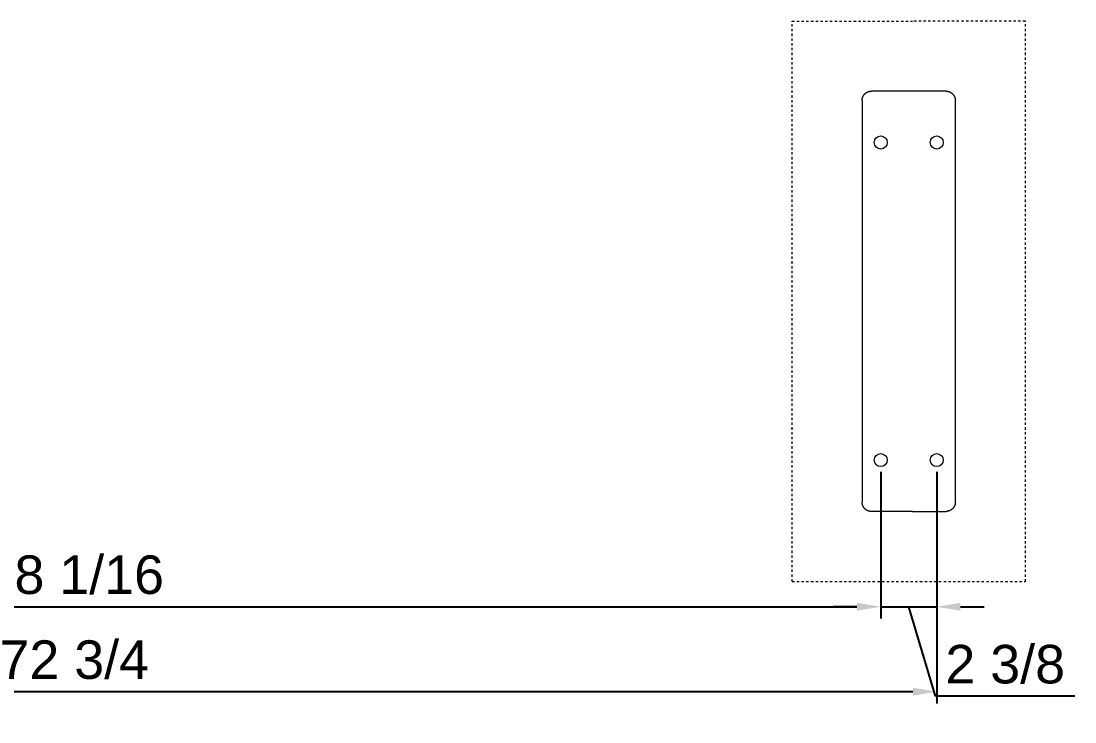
# Model space of a CAD drawing. Header units: inches. Extents: x -6 to 165, y -5 to 126.
# Drawn here: x 38.66 to 83.13, y -5.33 to 24.23 of the extents above; entities that cross this region are included whole.
import ezdxf

# ---------------------------------------------------------------- set-up
doc = ezdxf.new("R2010")
doc.units = ezdxf.units.IN
doc.header["$PDSIZE"] = -1
doc.linetypes.add('HIDDEN', pattern=[1.905, 1.27, -0.635])
for name, color, linetype, lineweight in [('ZANO_R', 7, 'Continuous', 0), ('ZANO_R_przerywana', 250, 'HIDDEN', 0), ('ZANO_W', 1, 'Continuous', 0)]:
    doc.layers.add(name, color=color, linetype=linetype, lineweight=lineweight)
doc.styles.get("Standard").update_dxf_attribs({"font": 'arial.ttf'})
doc.dimstyles.new('amerykanie', dxfattribs={"dimtxt": 50, "dimasz": 50, "dimexe": 0.5, "dimexo": 0.5, "dimgap": 1, "dimtad": 1, "dimdec": 0, "dimzin": 0, "dimlunit": 5, "dimtxsty": 'Standard', "dimcen": 0.09, "dimclrd": 1, "dimclre": 1, "dimclrt": 1, "dimazin": 0, "dimtfac": 1, "dimtdec": 0, "dimtmove": 0, "dimatfit": 3, "dimfxl": 1, "dimtzin": 0, "dimarcsym": 1})

# ---------------------------------------------------------------- blocks, each defined once
blk = doc.blocks.new('*D371')
at = {"layer": 'Defpoints', "color": 0}
for p in [(6.881, 5.715), (74.935, 5.715), (74.935, -0.472)]:
    blk.add_point(p, dxfattribs=at)
at = {"layer": 'ZANO_W', "color": 1, "lineweight": -2}
for p, q in [((6.881, 5.215), (6.881, -0.972)), ((74.935, 5.215), (74.935, -0.972)), ((7.881, -0.472), (73.935, -0.472))]:
    blk.add_line(p, q, dxfattribs=at)
at = {"layer": 'ZANO_W', "color": 1}
for points in [[(7.881, -0.305), (7.881, -0.638), (6.881, -0.472)], [(73.935, -0.638), (73.935, -0.305), (74.935, -0.472)]]:
    blk.add_solid(points, dxfattribs=at)
at = {"layer": 'ZANO_W', "color": 1, "insert": (40.908, 0.869), "char_height": 1.625, "attachment_point": 5}
blk.add_mtext('68 1/16', dxfattribs=at)
blk = doc.blocks.new('*D372')
at = {"layer": 'Defpoints', "color": 0}
for p in [(74.935, 5.715), (77.298, 5.715), (77.298, -0.472)]:
    blk.add_point(p, dxfattribs=at)
at = {"layer": 'ZANO_W', "color": 1, "lineweight": -2}
for p, q in [((74.935, 5.215), (74.935, -0.972)), ((77.298, 5.215), (77.298, -0.972)), ((73.935, -0.472), (72.935, -0.472)), ((74.935, -0.472), (77.298, -0.472)), ((77.248, -4.244), (76.117, -0.472)), ((78.298, -0.472), (79.298, -0.472)), ((83.131, -4.244), (77.248, -4.244))]:
    blk.add_line(p, q, dxfattribs=at)
at = {"layer": 'ZANO_W', "color": 1}
for points in [[(73.935, -0.638), (73.935, -0.305), (74.935, -0.472)], [(78.298, -0.305), (78.298, -0.638), (77.298, -0.472)]]:
    blk.add_solid(points, dxfattribs=at)
at = {"layer": 'ZANO_W', "color": 1, "insert": (80.19, -2.903), "char_height": 1.625, "attachment_point": 5}
blk.add_mtext('2 3/8', dxfattribs=at)
blk = doc.blocks.new('*D373')
at = {"layer": 'Defpoints', "color": 0}
for p in [(4.518, 5.715), (77.298, 5.715), (4.518, -4.053)]:
    blk.add_point(p, dxfattribs=at)
at = {"layer": 'ZANO_W', "color": 1, "lineweight": -2}
for p, q in [((4.518, 5.215), (4.518, -4.553)), ((77.298, 5.215), (77.298, -4.553)), ((76.298, -4.053), (5.518, -4.053))]:
    blk.add_line(p, q, dxfattribs=at)
at = {"layer": 'ZANO_W', "color": 1}
for points in [[(5.518, -3.886), (5.518, -4.219), (4.518, -4.053)], [(76.298, -4.219), (76.298, -3.886), (77.298, -4.053)]]:
    blk.add_solid(points, dxfattribs=at)
at = {"layer": 'ZANO_W', "color": 1, "insert": (40.908, -2.712), "char_height": 1.625, "attachment_point": 5}
blk.add_mtext('72 3/4', dxfattribs=at)

msp = doc.modelspace()

# ---------------------------------------------------------------- linework, layer by layer
at = {"layer": 'ZANO_R'}
for p, q in [((74.14759, 20.89121), (74.14828, 20.90464)), ((74.14828, 20.90464), (74.14943, 20.91804)), ((74.14943, 20.91804), (74.15103, 20.93139)), ((74.15103, 20.93139), (74.15309, 20.94468)), ((74.15309, 20.94468), (74.1556, 20.95789)), ((74.1556, 20.95789), (74.15856, 20.97101)), ((74.15856, 20.97101), (74.16197, 20.98402)), ((74.16197, 20.98402), (74.16581, 20.9969)), ((74.16581, 20.9969), (74.1701, 21.00965)), ((74.1701, 21.00965), (74.17482, 21.02224)), ((74.17482, 21.02224), (74.17997, 21.03466)), ((74.17997, 21.03466), (74.18553, 21.04691)), ((74.18553, 21.04691), (74.19152, 21.05895)), ((74.19152, 21.05895), (74.19791, 21.07078)), ((74.19791, 21.07078), (74.2047, 21.08239)), ((74.2047, 21.08239), (74.21188, 21.09376)), ((74.21188, 21.09376), (74.21944, 21.10488)), ((74.21944, 21.10488), (74.22739, 21.11573)), ((74.22739, 21.11573), (74.23569, 21.1263)), ((74.23569, 21.1263), (74.24436, 21.13659)), ((74.24436, 21.13659), (74.25337, 21.14657)), ((74.25337, 21.14657), (74.26271, 21.15624)), ((74.26271, 21.15624), (74.27238, 21.16559)), ((74.27238, 21.16559), (74.28237, 21.1746)), ((74.28237, 21.1746), (74.29265, 21.18326)), ((74.29265, 21.18326), (74.30323, 21.19157)), ((74.30323, 21.19157), (74.31408, 21.19951)), ((74.31408, 21.19951), (74.3252, 21.20708)), ((74.3252, 21.20708), (74.33656, 21.21426)), ((74.33656, 21.21426), (74.34817, 21.22105)), ((74.34817, 21.22105), (74.36, 21.22744)), ((74.36, 21.22744), (74.37205, 21.23342)), ((74.37205, 21.23342), (74.38429, 21.23899)), ((74.38429, 21.23899), (74.39671, 21.24413)), ((74.39671, 21.24413), (74.40931, 21.24885)), ((74.40931, 21.24885), (74.42205, 21.25314)), ((74.42205, 21.25314), (74.43494, 21.25699)), ((74.43494, 21.25699), (74.44795, 21.2604)), ((74.44795, 21.2604), (74.46107, 21.26336)), ((74.46107, 21.26336), (74.47428, 21.26587)), ((74.47428, 21.26587), (74.48757, 21.26793)), ((74.48757, 21.26793), (74.50092, 21.26953)), ((74.50092, 21.26953), (74.51432, 21.27068)), ((74.51432, 21.27068), (74.52775, 21.27136)), ((74.52775, 21.27136), (74.54119, 21.27159)), ((76.27406, 21.27159), (74.54119, 21.27159)), ((77.69186, 21.27159), (76.27406, 21.27159)), ((77.69186, 21.27159), (77.7053, 21.27136)), ((77.7053, 21.27136), (77.71873, 21.27068)), ((77.71873, 21.27068), (77.73213, 21.26953)), ((77.73213, 21.26953), (77.74548, 21.26793)), ((77.74548, 21.26793), (77.75877, 21.26587)), ((77.75877, 21.26587), (77.77198, 21.26336)), ((77.77198, 21.26336), (77.7851, 21.2604)), ((77.7851, 21.2604), (77.79811, 21.25699)), ((77.79811, 21.25699), (77.811, 21.25314)), ((77.811, 21.25314), (77.82374, 21.24885)), ((77.82374, 21.24885), (77.83633, 21.24413)), ((77.83633, 21.24413), (77.84876, 21.23899)), ((77.84876, 21.23899), (77.861, 21.23342)), ((77.861, 21.23342), (77.87304, 21.22744)), ((77.87304, 21.22744), (77.88488, 21.22105)), ((77.88488, 21.22105), (77.89648, 21.21426)), ((77.89648, 21.21426), (77.90785, 21.20708)), ((77.90785, 21.20708), (77.91897, 21.19951)), ((77.91897, 21.19951), (77.92982, 21.19157)), ((77.92982, 21.19157), (77.9404, 21.18326)), ((77.9404, 21.18326), (77.95068, 21.1746)), ((77.95068, 21.1746), (77.96067, 21.16559)), ((77.96067, 21.16559), (77.97034, 21.15624)), ((77.97034, 21.15624), (77.97968, 21.14657)), ((77.97968, 21.14657), (77.98869, 21.13659)), ((77.98869, 21.13659), (77.99736, 21.1263)), ((77.99736, 21.1263), (78.00566, 21.11573)), ((78.00566, 21.11573), (78.0136, 21.10488)), ((78.0136, 21.10488), (78.02117, 21.09376)), ((78.02117, 21.09376), (78.02835, 21.08239)), ((78.02835, 21.08239), (78.03514, 21.07078)), ((78.03514, 21.07078), (78.04153, 21.05895)), ((78.04153, 21.05895), (78.04752, 21.04691)), ((78.04752, 21.04691), (78.05308, 21.03466)), ((78.05308, 21.03466), (78.05823, 21.02224)), ((78.05823, 21.02224), (78.06295, 21.00965)), ((78.06295, 21.00965), (78.06723, 20.9969)), ((78.06723, 20.9969), (78.07108, 20.98402)), ((78.07108, 20.98402), (78.07449, 20.97101)), ((78.07449, 20.97101), (78.07745, 20.95789)), ((78.07745, 20.95789), (78.07996, 20.94468)), ((78.07996, 20.94468), (78.08202, 20.93139)), ((78.08202, 20.93139), (78.08362, 20.91804)), ((78.08362, 20.91804), (78.08477, 20.90464)), ((78.08477, 20.90464), (78.08546, 20.89121)), ((74.14736, 20.87776), (74.14759, 20.89121)), ((74.14736, 20.87776), (74.14736, 3.94296)), ((78.08546, 20.89121), (78.08569, 20.87776)), ((78.08569, 3.94296), (78.08569, 20.87776)), ((74.14759, 3.92951), (74.14736, 3.94296)), ((74.14828, 3.91608), (74.14759, 3.92951)), ((74.14943, 3.90268), (74.14828, 3.91608)), ((74.15103, 3.88933), (74.14943, 3.90268)), ((74.15309, 3.87604), (74.15103, 3.88933)), ((74.1556, 3.86283), (74.15309, 3.87604)), ((74.15856, 3.84971), (74.1556, 3.86283)), ((74.16197, 3.8367), (74.15856, 3.84971)), ((74.16581, 3.82381), (74.16197, 3.8367)), ((74.1701, 3.81107), (74.16581, 3.82381)), ((74.17482, 3.79848), (74.1701, 3.81107)), ((74.17997, 3.78605), (74.17482, 3.79848)), ((74.18553, 3.77381), (74.17997, 3.78605)), ((74.19152, 3.76177), (74.18553, 3.77381)), ((74.19791, 3.74993), (74.19152, 3.76177)), ((74.2047, 3.73833), (74.19791, 3.74993)), ((74.21188, 3.72696), (74.2047, 3.73833)), ((74.21944, 3.71584), (74.21188, 3.72696)), ((74.22739, 3.70499), (74.21944, 3.71584)), ((74.23569, 3.69441), (74.22739, 3.70499)), ((74.24436, 3.68413), (74.23569, 3.69441)), ((74.25337, 3.67414), (74.24436, 3.68413)), ((74.26271, 3.66447), (74.25337, 3.67414)), ((74.27238, 3.65513), (74.26271, 3.66447)), ((74.28237, 3.64612), (74.27238, 3.65513)), ((74.29265, 3.63745), (74.28237, 3.64612)), ((74.30323, 3.62915), (74.29265, 3.63745)), ((74.31408, 3.62121), (74.30323, 3.62915)), ((74.3252, 3.61364), (74.31408, 3.62121)), ((74.33656, 3.60646), (74.3252, 3.61364)), ((74.34817, 3.59967), (74.33656, 3.60646)), ((74.36, 3.59328), (74.34817, 3.59967)), ((74.37205, 3.58729), (74.36, 3.59328)), ((74.38429, 3.58173), (74.37205, 3.58729)), ((74.39671, 3.57658), (74.38429, 3.58173)), ((74.40931, 3.57186), (74.39671, 3.57658)), ((74.42205, 3.56758), (74.40931, 3.57186)), ((74.43494, 3.56373), (74.42205, 3.56758)), ((74.44795, 3.56032), (74.43494, 3.56373)), ((74.46107, 3.55736), (74.44795, 3.56032)), ((77.7851, 3.56032), (77.77198, 3.55736)), ((77.79811, 3.56373), (77.7851, 3.56032)), ((77.811, 3.56758), (77.79811, 3.56373)), ((77.82374, 3.57186), (77.811, 3.56758)), ((77.83633, 3.57658), (77.82374, 3.57186)), ((77.84876, 3.58173), (77.83633, 3.57658)), ((77.861, 3.58729), (77.84876, 3.58173)), ((77.87304, 3.59328), (77.861, 3.58729)), ((77.88488, 3.59967), (77.87304, 3.59328)), ((77.89648, 3.60646), (77.88488, 3.59967)), ((77.90785, 3.61364), (77.89648, 3.60646)), ((77.91897, 3.62121), (77.90785, 3.61364)), ((77.92982, 3.62915), (77.91897, 3.62121)), ((77.9404, 3.63745), (77.92982, 3.62915)), ((77.95068, 3.64612), (77.9404, 3.63745)), ((77.96067, 3.65513), (77.95068, 3.64612)), ((77.97034, 3.66447), (77.96067, 3.65513)), ((77.97968, 3.67414), (77.97034, 3.66447)), ((77.98869, 3.68413), (77.97968, 3.67414)), ((77.99736, 3.69441), (77.98869, 3.68413)), ((78.00566, 3.70499), (77.99736, 3.69441)), ((78.0136, 3.71584), (78.00566, 3.70499)), ((78.02117, 3.72696), (78.0136, 3.71584)), ((78.02835, 3.73833), (78.02117, 3.72696)), ((78.03514, 3.74993), (78.02835, 3.73833)), ((78.04153, 3.76177), (78.03514, 3.74993)), ((78.04752, 3.77381), (78.04153, 3.76177)), ((78.05308, 3.78605), (78.04752, 3.77381)), ((78.05823, 3.79848), (78.05308, 3.78605)), ((78.06295, 3.81107), (78.05823, 3.79848)), ((78.06723, 3.82381), (78.06295, 3.81107)), ((78.07108, 3.8367), (78.06723, 3.82381)), ((78.07449, 3.84971), (78.07108, 3.8367)), ((78.07745, 3.86283), (78.07449, 3.84971)), ((78.07996, 3.87604), (78.07745, 3.86283)), ((78.08202, 3.88933), (78.07996, 3.87604)), ((78.08362, 3.90268), (78.08202, 3.88933)), ((78.08477, 3.91608), (78.08362, 3.90268)), ((78.08546, 3.92951), (78.08477, 3.91608)), ((78.08569, 3.94296), (78.08546, 3.92951)), ((74.47428, 3.55485), (74.46107, 3.55736)), ((74.48757, 3.55279), (74.47428, 3.55485)), ((74.50092, 3.55119), (74.48757, 3.55279)), ((74.51432, 3.55004), (74.50092, 3.55119)), ((74.52775, 3.54935), (74.51432, 3.55004)), ((74.54119, 3.54912), (74.52775, 3.54935)), ((76.27406, 3.54912), (74.54119, 3.54912)), ((76.27406, 3.54912), (77.69186, 3.54912)), ((77.7053, 3.54935), (77.69186, 3.54912)), ((77.71873, 3.55004), (77.7053, 3.54935)), ((77.73213, 3.55119), (77.71873, 3.55004)), ((77.74548, 3.55279), (77.73213, 3.55119)), ((77.75877, 3.55485), (77.74548, 3.55279)), ((77.77198, 3.55736), (77.75877, 3.55485))]:
    msp.add_line(p, q, dxfattribs=at)
for centre in [(74.93503, 19.10552), (77.29802, 19.10552), (74.93505, 5.71521), (77.29805, 5.71522)]:
    msp.add_circle(centre, 0.27568, dxfattribs=at)
at = {"layer": 'ZANO_R_przerywana', "ltscale": 0.05}
for p, q in [((71.19362, 0.59538), (71.19362, 24.22534)), ((71.19362, 24.22534), (76.27406, 24.22534)), ((81.03943, 24.22534), (76.27406, 24.22534)), ((81.03943, 0.59538), (81.03943, 24.22534)), ((71.19362, 0.59538), (81.03943, 0.59538))]:
    msp.add_line(p, q, dxfattribs=at)

# ---------------------------------------------------------------- dimensions: what is measured, and where the dimension line sits
at = {"layer": 'ZANO_W'}
for base, p1, p2, picture, middle in [((4.51776, -4.05281), (77.29804, 5.71519), (4.51776, 5.7152), '*D373', (40.9079, -2.71204)), ((74.93503, -0.47163), (6.88076, 5.71522), (74.93503, 5.71522), '*D371', (40.90789, 0.86858)), ((77.29804, -0.47163), (74.935, 5.71519), (77.29804, 5.71519), '*D372', (77.74821, -2.90316))]:
    dim = msp.add_linear_dim(base=base, p1=p1, p2=p2, dimstyle='amerykanie', override={"dimtxt": 1.625, "dimasz": 1, "dimgap": 0.5, "dimdec": 4, "dimaunit": 1, "dimadec": 1, "dimtdec": 4, "dimtmove": 1, "dimfrac": 2}, dxfattribs=at)
    dim.commit()
    dim.dimension.update_dxf_attribs({"geometry": picture, "text_midpoint": middle})

doc.saveas('drawing.dxf')
